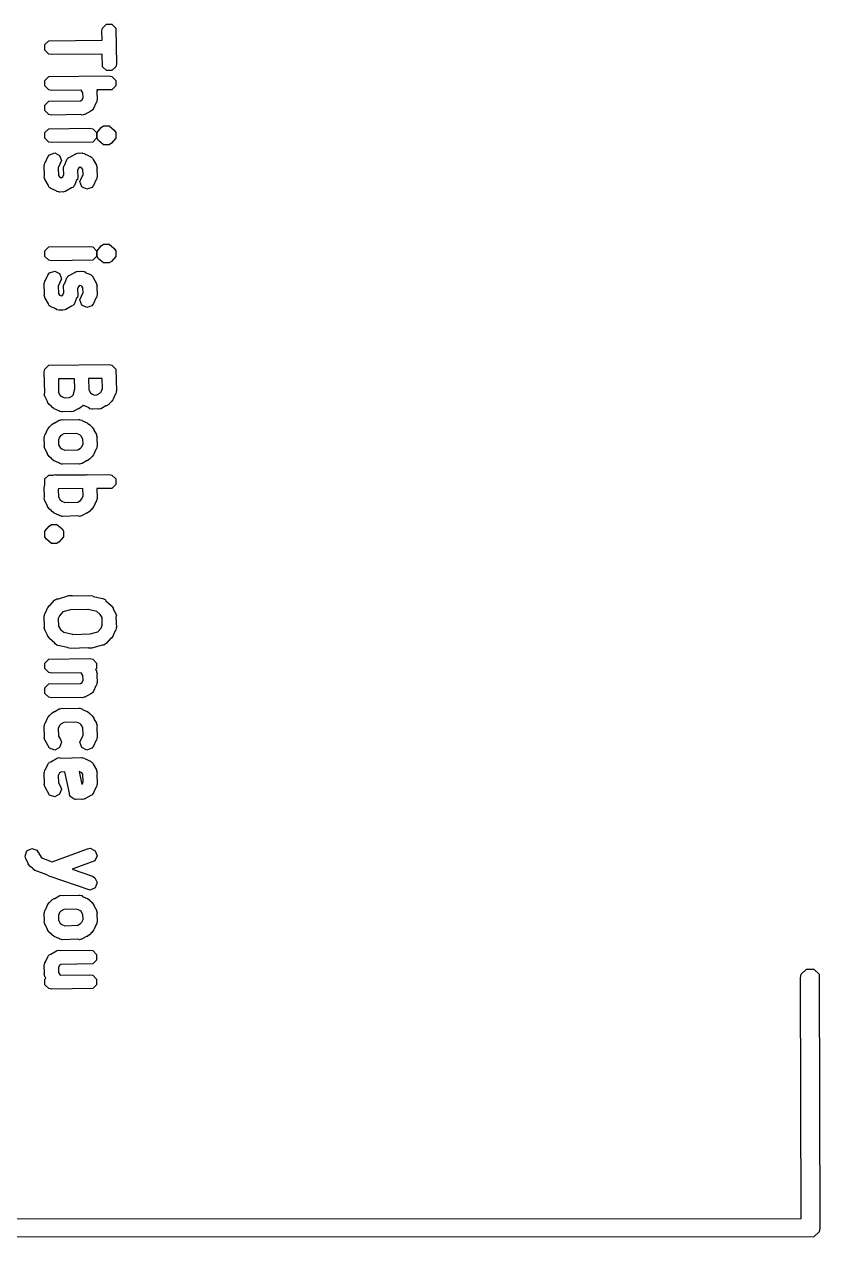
# Model space of a CAD drawing. Extents: x 161.8 to 217, y -91.7 to -65.8.
# Drawn here: x 193.91 to 198.05, y -85.75 to -79.44 of the extents above; entities that cross this region are included whole.
import ezdxf

# ---------------------------------------------------------------- set-up
doc = ezdxf.new("R2010")
doc.units = 0
doc.layers.add('BLACK', color=7, linetype='CONTINUOUS')

msp = doc.modelspace()

# ---------------------------------------------------------------- linework, layer by layer
at = {"layer": 'BLACK', "linetype": 'CONTINUOUS'}
for p, q in [((194.318029, -79.477913), (194.320884, -79.463562)), ((194.320884, -79.463562), (194.341178, -79.443268)), ((194.341178, -79.443268), (194.36988, -79.443268)), ((194.36988, -79.443268), (194.390174, -79.463562)), ((194.390174, -79.463562), (194.393029, -79.649342)), ((194.041178, -79.528982), (194.318775, -79.52646)), ((194.318775, -79.52646), (194.318029, -79.477913)), ((194.020884, -79.549276), (194.041178, -79.528982)), ((194.020884, -79.577978), (194.020884, -79.549276)), ((194.041178, -79.598272), (194.020884, -79.577978)), ((194.055529, -79.601127), (194.041178, -79.598272)), ((194.319885, -79.598726), (194.055529, -79.601127)), ((194.320884, -79.663693), (194.319885, -79.598726)), ((194.393029, -79.649342), (194.390174, -79.663693)), ((194.020884, -79.73499), (194.041178, -79.714696)), ((194.041178, -79.714696), (194.355529, -79.711841)), ((194.341178, -79.683987), (194.320884, -79.663693)), ((194.36988, -79.683987), (194.341178, -79.683987)), ((194.355529, -79.711841), (194.36988, -79.714696)), ((194.390174, -79.663693), (194.36988, -79.683987)), ((194.36988, -79.714696), (194.390174, -79.73499)), ((194.020884, -79.763692), (194.020884, -79.73499)), ((194.041178, -79.783986), (194.020884, -79.763692)), ((194.390174, -79.763692), (194.36988, -79.783986)), ((194.390174, -79.73499), (194.390174, -79.763692)), ((194.055529, -79.786841), (194.041178, -79.783986)), ((194.041178, -79.843268), (194.206475, -79.840516)), ((194.210619, -79.785432), (194.055529, -79.786841)), ((194.206475, -79.840516), (194.214516, -79.835855)), ((194.218357, -79.798783), (194.210619, -79.785432)), ((194.214516, -79.835855), (194.219609, -79.823877)), ((194.219609, -79.823877), (194.218357, -79.798783)), ((194.292118, -79.83963), (194.290174, -79.849406)), ((194.292935, -79.78954), (194.291041, -79.795221)), ((194.291041, -79.795221), (194.293029, -79.835055)), ((194.36988, -79.783986), (194.291608, -79.784696)), ((194.291608, -79.784696), (194.292935, -79.78954)), ((194.292934, -79.837713), (194.292118, -79.83963)), ((194.293029, -79.835055), (194.292662, -79.836898)), ((194.292662, -79.836898), (194.292934, -79.837713)), ((194.020884, -79.863562), (194.041178, -79.843268)), ((194.020884, -79.892264), (194.020884, -79.863562)), ((194.041178, -79.912558), (194.020884, -79.892264)), ((194.25939, -79.894097), (194.229443, -79.911454)), ((194.265812, -79.891957), (194.25939, -79.894097)), ((194.268042, -79.889082), (194.265812, -79.891957)), ((194.269573, -79.888196), (194.268042, -79.889082)), ((194.270206, -79.886295), (194.269573, -79.888196)), ((194.274784, -79.880398), (194.270206, -79.886295)), ((194.286325, -79.853254), (194.274784, -79.880398)), ((194.290174, -79.849406), (194.286325, -79.853254)), ((194.055529, -79.915413), (194.041178, -79.912558)), ((194.207999, -79.912874), (194.055529, -79.915413)), ((194.21533, -79.915318), (194.207999, -79.912874)), ((194.225306, -79.912586), (194.21533, -79.915318)), ((194.227023, -79.912558), (194.225306, -79.912586)), ((194.22763, -79.91195), (194.227023, -79.912558)), ((194.229443, -79.911454), (194.22763, -79.91195)), ((194.020884, -80.006419), (194.041178, -79.986125)), ((194.020884, -80.035121), (194.020884, -80.006419)), ((194.041178, -79.986125), (194.255529, -79.98327)), ((194.255529, -79.98327), (194.26988, -79.986125)), ((194.26988, -79.986125), (194.290174, -80.006419)), ((194.290174, -80.006419), (194.290174, -80.035121)), ((194.292312, -80.006419), (194.292317, -80.006413)), ((194.292312, -80.035121), (194.292312, -80.006419)), ((194.292317, -80.006413), (194.314726, -79.979968)), ((194.314726, -79.979968), (194.326893, -79.971839)), ((194.326893, -79.971839), (194.355593, -79.971839)), ((194.355593, -79.971839), (194.382045, -79.994253)), ((194.382045, -79.994253), (194.390171, -80.006416)), ((194.390171, -80.006416), (194.390174, -80.006419)), ((194.390174, -80.006419), (194.390174, -80.035121)), ((194.041178, -80.055415), (194.020884, -80.035121)), ((194.055529, -80.05827), (194.041178, -80.055415)), ((194.26988, -80.055415), (194.055529, -80.05827)), ((194.290174, -80.035121), (194.26988, -80.055415)), ((194.292314, -80.035123), (194.292312, -80.035121)), ((194.30044, -80.047287), (194.292314, -80.035123)), ((194.326893, -80.069701), (194.30044, -80.047287)), ((194.355593, -80.069701), (194.326893, -80.069701)), ((194.36776, -80.061573), (194.355593, -80.069701)), ((194.390168, -80.035126), (194.36776, -80.061573)), ((194.390174, -80.035121), (194.390168, -80.035126)), ((194.024732, -80.159713), (194.036274, -80.132571)), ((194.036274, -80.132571), (194.045245, -80.121012)), ((194.045245, -80.121012), (194.072473, -80.111936)), ((194.072473, -80.111936), (194.098144, -80.124772)), ((194.10722, -80.151999), (194.091215, -80.189638)), ((194.098144, -80.124772), (194.10722, -80.151999)), ((194.124732, -80.173999), (194.136274, -80.146857)), ((194.136274, -80.146857), (194.140851, -80.140959)), ((194.140851, -80.140959), (194.141485, -80.139058)), ((194.141485, -80.139058), (194.143015, -80.138171)), ((194.143015, -80.138171), (194.145245, -80.135298)), ((194.145245, -80.135298), (194.151665, -80.133157)), ((194.151665, -80.133157), (194.181615, -80.1158)), ((194.181615, -80.1158), (194.183427, -80.115303)), ((194.183427, -80.115303), (194.184035, -80.114696)), ((194.184035, -80.114696), (194.186568, -80.114443)), ((194.186568, -80.114443), (194.195728, -80.111935)), ((194.195728, -80.111935), (194.199411, -80.113162)), ((194.199411, -80.113162), (194.212672, -80.111841)), ((194.212672, -80.111841), (194.214514, -80.112207)), ((194.214514, -80.112207), (194.21533, -80.111936)), ((194.21533, -80.111936), (194.217247, -80.112751)), ((194.217247, -80.112751), (194.227023, -80.114696)), ((194.227023, -80.114696), (194.230871, -80.118544)), ((194.230871, -80.118544), (194.258014, -80.130086)), ((194.258014, -80.130086), (194.263911, -80.134663)), ((194.263911, -80.134663), (194.265812, -80.135297)), ((194.265812, -80.135297), (194.266698, -80.136827)), ((194.266698, -80.136827), (194.269573, -80.139058)), ((194.269573, -80.139058), (194.271713, -80.14548)), ((194.271713, -80.14548), (194.28907, -80.175428)), ((194.018029, -80.177913), (194.018395, -80.17607)), ((194.020171, -80.23157), (194.018029, -80.177913)), ((194.018124, -80.175255), (194.018939, -80.173337)), ((194.018395, -80.17607), (194.018124, -80.175255)), ((194.018939, -80.173337), (194.020884, -80.163562)), ((194.020884, -80.163562), (194.024732, -80.159713)), ((194.091215, -80.189638), (194.09277, -80.228592)), ((194.118029, -80.192199), (194.118395, -80.190356)), ((194.119609, -80.223877), (194.118029, -80.192199)), ((194.118124, -80.189541), (194.118939, -80.187623)), ((194.118395, -80.190356), (194.118124, -80.189541)), ((194.118939, -80.187623), (194.120884, -80.177848)), ((194.120884, -80.177848), (194.124732, -80.173999)), ((194.196541, -80.191397), (194.191448, -80.203377)), ((194.191448, -80.203377), (194.193029, -80.235056)), ((194.204745, -80.186643), (194.196541, -80.191397)), ((194.213471, -80.190353), (194.204745, -80.186643)), ((194.218357, -80.198784), (194.213471, -80.190353)), ((194.219609, -80.223877), (194.218357, -80.198784)), ((194.28907, -80.175428), (194.289566, -80.17724)), ((194.289566, -80.17724), (194.290174, -80.177848)), ((194.290174, -80.177848), (194.290272, -80.179819)), ((194.290272, -80.179819), (194.292934, -80.189541)), ((194.292934, -80.189541), (194.29104, -80.195219)), ((194.29104, -80.195219), (194.293029, -80.235056)), ((194.018124, -80.237714), (194.020171, -80.23157)), ((194.020808, -80.247519), (194.018124, -80.237714)), ((194.020884, -80.249407), (194.020808, -80.247519)), ((194.021491, -80.250014), (194.020884, -80.249407)), ((194.021988, -80.251827), (194.021491, -80.250014)), ((194.039344, -80.281774), (194.021988, -80.251827)), ((194.041485, -80.288196), (194.039344, -80.281774)), ((194.09277, -80.228592), (194.097586, -80.2369)), ((194.097586, -80.2369), (194.106311, -80.24061)), ((194.106311, -80.24061), (194.114516, -80.235855)), ((194.114516, -80.235855), (194.119609, -80.223877)), ((194.174784, -80.280398), (194.170206, -80.286295)), ((194.186326, -80.253254), (194.174784, -80.280398)), ((194.190174, -80.249407), (194.186326, -80.253254)), ((194.192117, -80.239635), (194.190174, -80.249407)), ((194.192935, -80.237714), (194.192117, -80.239635)), ((194.193029, -80.235056), (194.192662, -80.236897)), ((194.192662, -80.236897), (194.192935, -80.237714)), ((194.203838, -80.260969), (194.219609, -80.223877)), ((194.212913, -80.288196), (194.203838, -80.260969)), ((194.274784, -80.280398), (194.265812, -80.291957)), ((194.286326, -80.253254), (194.274784, -80.280398)), ((194.290174, -80.249407), (194.286326, -80.253254)), ((194.292117, -80.239635), (194.290174, -80.249407)), ((194.292935, -80.237714), (194.292117, -80.239635)), ((194.293029, -80.235056), (194.292662, -80.236897)), ((194.292662, -80.236897), (194.292935, -80.237714)), ((194.044359, -80.290426), (194.041485, -80.288196)), ((194.045246, -80.291957), (194.044359, -80.290426)), ((194.047146, -80.29259), (194.045246, -80.291957)), ((194.053044, -80.297168), (194.047146, -80.29259)), ((194.080187, -80.30871), (194.053044, -80.297168)), ((194.084035, -80.312558), (194.080187, -80.30871)), ((194.093806, -80.314501), (194.084035, -80.312558)), ((194.095728, -80.315319), (194.093806, -80.314501)), ((194.096544, -80.315046), (194.095728, -80.315319)), ((194.098386, -80.315413), (194.096544, -80.315046)), ((194.111648, -80.31409), (194.098386, -80.315413)), ((194.11533, -80.315318), (194.111648, -80.31409)), ((194.124487, -80.31281), (194.11533, -80.315318)), ((194.127023, -80.312558), (194.124487, -80.31281)), ((194.12763, -80.31195), (194.127023, -80.312558)), ((194.129443, -80.311454), (194.12763, -80.31195)), ((194.15939, -80.294097), (194.129443, -80.311454)), ((194.165812, -80.291957), (194.15939, -80.294097)), ((194.168042, -80.289082), (194.165812, -80.291957)), ((194.169573, -80.288196), (194.168042, -80.289082)), ((194.170206, -80.286295), (194.169573, -80.288196)), ((194.238585, -80.301032), (194.212913, -80.288196)), ((194.265812, -80.291957), (194.238585, -80.301032)), ((194.041178, -80.60041), (194.255529, -80.597555)), ((194.255529, -80.597555), (194.26988, -80.60041)), ((194.292317, -80.620698), (194.314726, -80.594253)), ((194.314726, -80.594253), (194.326893, -80.586124)), ((194.326893, -80.586124), (194.355593, -80.586124)), ((194.355593, -80.586124), (194.382045, -80.608538)), ((194.020884, -80.620704), (194.041178, -80.60041)), ((194.020884, -80.649406), (194.020884, -80.620704)), ((194.041178, -80.6697), (194.020884, -80.649406)), ((194.26988, -80.60041), (194.290174, -80.620704)), ((194.290174, -80.649406), (194.26988, -80.6697)), ((194.290174, -80.620704), (194.290174, -80.649406)), ((194.292312, -80.620704), (194.292317, -80.620698)), ((194.292312, -80.649406), (194.292312, -80.620704)), ((194.292313, -80.649407), (194.292312, -80.649406)), ((194.30044, -80.661572), (194.292313, -80.649407)), ((194.326893, -80.683986), (194.30044, -80.661572)), ((194.390168, -80.649411), (194.36776, -80.675858)), ((194.382045, -80.608538), (194.390171, -80.620701)), ((194.390174, -80.649406), (194.390168, -80.649411)), ((194.390171, -80.620701), (194.390174, -80.620704)), ((194.390174, -80.620704), (194.390174, -80.649406)), ((194.055529, -80.672555), (194.041178, -80.6697)), ((194.26988, -80.6697), (194.055529, -80.672555)), ((194.199411, -80.727447), (194.212672, -80.726126)), ((194.212672, -80.726126), (194.214514, -80.726492)), ((194.355593, -80.683986), (194.326893, -80.683986)), ((194.36776, -80.675858), (194.355593, -80.683986)), ((194.018124, -80.78954), (194.018939, -80.787622)), ((194.018939, -80.787622), (194.020884, -80.777847)), ((194.020884, -80.777847), (194.024732, -80.773998)), ((194.024732, -80.773998), (194.036274, -80.746856)), ((194.036274, -80.746856), (194.045245, -80.735297)), ((194.045245, -80.735297), (194.072473, -80.726221)), ((194.072473, -80.726221), (194.098144, -80.739057)), ((194.10722, -80.766284), (194.091215, -80.803923)), ((194.098144, -80.739057), (194.10722, -80.766284)), ((194.120884, -80.792133), (194.124732, -80.788284)), ((194.124732, -80.788284), (194.136274, -80.761142)), ((194.136274, -80.761142), (194.140851, -80.755244)), ((194.140851, -80.755244), (194.141485, -80.753343)), ((194.141485, -80.753343), (194.143015, -80.752456)), ((194.143015, -80.752456), (194.145245, -80.749583)), ((194.145245, -80.749583), (194.151665, -80.747442)), ((194.151665, -80.747442), (194.181615, -80.730085)), ((194.181615, -80.730085), (194.183427, -80.729588)), ((194.183427, -80.729588), (194.184035, -80.728981)), ((194.184035, -80.728981), (194.186568, -80.728728)), ((194.186568, -80.728728), (194.195728, -80.72622)), ((194.195728, -80.72622), (194.199411, -80.727447)), ((194.214514, -80.726492), (194.21533, -80.726221)), ((194.21533, -80.726221), (194.217247, -80.727036)), ((194.217247, -80.727036), (194.227023, -80.728981)), ((194.227023, -80.728981), (194.230871, -80.732829)), ((194.230871, -80.732829), (194.258014, -80.744371)), ((194.258014, -80.744371), (194.263911, -80.748948)), ((194.263911, -80.748948), (194.265812, -80.749582)), ((194.265812, -80.749582), (194.266698, -80.751112)), ((194.266698, -80.751112), (194.269573, -80.753343)), ((194.269573, -80.753343), (194.271713, -80.759765)), ((194.271713, -80.759765), (194.28907, -80.789713)), ((194.018029, -80.792198), (194.018395, -80.790355)), ((194.020171, -80.845855), (194.018029, -80.792198)), ((194.018395, -80.790355), (194.018124, -80.78954)), ((194.018124, -80.851999), (194.020171, -80.845855)), ((194.020808, -80.861804), (194.018124, -80.851999)), ((194.091215, -80.803923), (194.09277, -80.842877)), ((194.09277, -80.842877), (194.097586, -80.851185)), ((194.097586, -80.851185), (194.106311, -80.854895)), ((194.106311, -80.854895), (194.114516, -80.85014)), ((194.114516, -80.85014), (194.119609, -80.838162)), ((194.118029, -80.806484), (194.118395, -80.804641)), ((194.119609, -80.838162), (194.118029, -80.806484)), ((194.118124, -80.803826), (194.118939, -80.801908)), ((194.118395, -80.804641), (194.118124, -80.803826)), ((194.118939, -80.801908), (194.120884, -80.792133)), ((194.196541, -80.805682), (194.191448, -80.817662)), ((194.191448, -80.817662), (194.193029, -80.849341)), ((194.192935, -80.851999), (194.192117, -80.85392)), ((194.193029, -80.849341), (194.192662, -80.851182)), ((194.192662, -80.851182), (194.192935, -80.851999)), ((194.204745, -80.800928), (194.196541, -80.805682)), ((194.203838, -80.875254), (194.219609, -80.838162)), ((194.213471, -80.804638), (194.204745, -80.800928)), ((194.218357, -80.813069), (194.213471, -80.804638)), ((194.219609, -80.838162), (194.218357, -80.813069)), ((194.28907, -80.789713), (194.289566, -80.791525)), ((194.289566, -80.791525), (194.290174, -80.792133)), ((194.290174, -80.792133), (194.290272, -80.794104)), ((194.290272, -80.794104), (194.292934, -80.803826)), ((194.292934, -80.803826), (194.29104, -80.809504)), ((194.29104, -80.809504), (194.293029, -80.849341)), ((194.292935, -80.851999), (194.292117, -80.85392)), ((194.293029, -80.849341), (194.292662, -80.851182)), ((194.292662, -80.851182), (194.292935, -80.851999)), ((194.020884, -80.863692), (194.020808, -80.861804)), ((194.021491, -80.864299), (194.020884, -80.863692)), ((194.021988, -80.866112), (194.021491, -80.864299)), ((194.039344, -80.896059), (194.021988, -80.866112)), ((194.041485, -80.902481), (194.039344, -80.896059)), ((194.044359, -80.904711), (194.041485, -80.902481)), ((194.045246, -80.906242), (194.044359, -80.904711)), ((194.047146, -80.906875), (194.045246, -80.906242)), ((194.053044, -80.911453), (194.047146, -80.906875)), ((194.080187, -80.922995), (194.053044, -80.911453)), ((194.15939, -80.908382), (194.129443, -80.925739)), ((194.165812, -80.906242), (194.15939, -80.908382)), ((194.168042, -80.903367), (194.165812, -80.906242)), ((194.169573, -80.902481), (194.168042, -80.903367)), ((194.170206, -80.90058), (194.169573, -80.902481)), ((194.174784, -80.894683), (194.170206, -80.90058)), ((194.186326, -80.867539), (194.174784, -80.894683)), ((194.190174, -80.863692), (194.186326, -80.867539)), ((194.192117, -80.85392), (194.190174, -80.863692)), ((194.212913, -80.902481), (194.203838, -80.875254)), ((194.238585, -80.915317), (194.212913, -80.902481)), ((194.265812, -80.906242), (194.238585, -80.915317)), ((194.274784, -80.894683), (194.265812, -80.906242)), ((194.286326, -80.867539), (194.274784, -80.894683)), ((194.290174, -80.863692), (194.286326, -80.867539)), ((194.292117, -80.85392), (194.290174, -80.863692)), ((194.084035, -80.926843), (194.080187, -80.922995)), ((194.093806, -80.928786), (194.084035, -80.926843)), ((194.095728, -80.929604), (194.093806, -80.928786)), ((194.096544, -80.929331), (194.095728, -80.929604)), ((194.098386, -80.929698), (194.096544, -80.929331)), ((194.111648, -80.928375), (194.098386, -80.929698)), ((194.11533, -80.929603), (194.111648, -80.928375)), ((194.124487, -80.927095), (194.11533, -80.929603)), ((194.127023, -80.926843), (194.124487, -80.927095)), ((194.12763, -80.926235), (194.127023, -80.926843)), ((194.129443, -80.925739), (194.12763, -80.926235)), ((194.020884, -81.234989), (194.041178, -81.214695)), ((194.041178, -81.214695), (194.355529, -81.21184)), ((194.355529, -81.21184), (194.36988, -81.214695)), ((194.36988, -81.214695), (194.390174, -81.234989)), ((194.018029, -81.24934), (194.020884, -81.234989)), ((194.020468, -81.35925), (194.018029, -81.24934)), ((194.17608, -81.285745), (194.091317, -81.286514)), ((194.091317, -81.286514), (194.09289, -81.357367)), ((194.177361, -81.337017), (194.17608, -81.285745)), ((194.318905, -81.284447), (194.248567, -81.285086)), ((194.248567, -81.285086), (194.250015, -81.343052)), ((194.320211, -81.336748), (194.318905, -81.284447)), ((194.390174, -81.234989), (194.393029, -81.34934)), ((194.16784, -81.370435), (194.177096, -81.337482)), ((194.177096, -81.337482), (194.177361, -81.337017)), ((194.250015, -81.343052), (194.258659, -81.35797)), ((194.307018, -81.360491), (194.313234, -81.353156)), ((194.313234, -81.353156), (194.320211, -81.336748)), ((194.392118, -81.353915), (194.390174, -81.363691)), ((194.392934, -81.351998), (194.392118, -81.353915)), ((194.393029, -81.34934), (194.392662, -81.351183)), ((194.392662, -81.351183), (194.392934, -81.351998)), ((194.018124, -81.366284), (194.020468, -81.35925)), ((194.020845, -81.376222), (194.018124, -81.366284)), ((194.020884, -81.377977), (194.020845, -81.376222)), ((194.021491, -81.378584), (194.020884, -81.377977)), ((194.021988, -81.380397), (194.021491, -81.378584)), ((194.035169, -81.40314), (194.021988, -81.380397)), ((194.035169, -81.406546), (194.035169, -81.40314)), ((194.043298, -81.418713), (194.035169, -81.406546)), ((194.04506, -81.420206), (194.043298, -81.418713)), ((194.09289, -81.357367), (194.10152, -81.372258)), ((194.10152, -81.372258), (194.108855, -81.378474)), ((194.108855, -81.378474), (194.123849, -81.384849)), ((194.123849, -81.384849), (194.148943, -81.383597)), ((194.148943, -81.383597), (194.16416, -81.374778)), ((194.16416, -81.374778), (194.16784, -81.370435)), ((194.258659, -81.35797), (194.265998, -81.364188)), ((194.265998, -81.364188), (194.28013, -81.370197)), ((194.28013, -81.370197), (194.291587, -81.369435)), ((194.291587, -81.369435), (194.307018, -81.360491)), ((194.353473, -81.418714), (194.341306, -81.426843)), ((194.354966, -81.416951), (194.353473, -81.418714)), ((194.355287, -81.416766), (194.354966, -81.416951)), ((194.355392, -81.416448), (194.355287, -81.416766)), ((194.363345, -81.407064), (194.355392, -81.416448)), ((194.365812, -81.406242), (194.363345, -81.407064)), ((194.374784, -81.394683), (194.365812, -81.406242)), ((194.375737, -81.39244), (194.374784, -81.394683)), ((194.375888, -81.392263), (194.375737, -81.39244)), ((194.386325, -81.367539), (194.375888, -81.392086)), ((194.375888, -81.392086), (194.375888, -81.392263)), ((194.390174, -81.363691), (194.386325, -81.367539)), ((194.045246, -81.420527), (194.04506, -81.420206)), ((194.045563, -81.420632), (194.045246, -81.420527)), ((194.054947, -81.428585), (194.045563, -81.420632)), ((194.05577, -81.431052), (194.054947, -81.428585)), ((194.067329, -81.440024), (194.05577, -81.431052)), ((194.069571, -81.440977), (194.067329, -81.440024)), ((194.069749, -81.441128), (194.069571, -81.440977)), ((194.069925, -81.441128), (194.069749, -81.441128)), ((194.094472, -81.451565), (194.069925, -81.441128)), ((194.098321, -81.455414), (194.094472, -81.451565)), ((194.108096, -81.457358), (194.098321, -81.455414)), ((194.110014, -81.458174), (194.108096, -81.457358)), ((194.110828, -81.457902), (194.110014, -81.458174)), ((194.112672, -81.458269), (194.110828, -81.457902)), ((194.152507, -81.45628), (194.112672, -81.458269)), ((194.158187, -81.458174), (194.152507, -81.45628)), ((194.167908, -81.455512), (194.158187, -81.458174)), ((194.16988, -81.455414), (194.167908, -81.455512)), ((194.170487, -81.454806), (194.16988, -81.455414)), ((194.1723, -81.45431), (194.170487, -81.454806)), ((194.195045, -81.441128), (194.1723, -81.45431)), ((194.19845, -81.441128), (194.195045, -81.441128)), ((194.210617, -81.433), (194.19845, -81.441128)), ((194.21211, -81.431236), (194.210617, -81.433)), ((194.21243, -81.431052), (194.21211, -81.431236)), ((194.212535, -81.430735), (194.21243, -81.431052)), ((194.219825, -81.422131), (194.212535, -81.430735)), ((194.224472, -81.425738), (194.219825, -81.422131)), ((194.226715, -81.426692), (194.224472, -81.425738)), ((194.226894, -81.426843), (194.226715, -81.426692)), ((194.22707, -81.426842), (194.226894, -81.426843)), ((194.251615, -81.437279), (194.22707, -81.426842)), ((194.255464, -81.441128), (194.251615, -81.437279)), ((194.265239, -81.443072), (194.255464, -81.441128)), ((194.267157, -81.443888), (194.265239, -81.443072)), ((194.267971, -81.443616), (194.267157, -81.443888)), ((194.269815, -81.443983), (194.267971, -81.443616)), ((194.296086, -81.442235), (194.269815, -81.443983)), ((194.301044, -81.443888), (194.296086, -81.442235)), ((194.310607, -81.441269), (194.301044, -81.443888)), ((194.312737, -81.441128), (194.310607, -81.441269)), ((194.313344, -81.44052), (194.312737, -81.441128)), ((194.315157, -81.440024), (194.313344, -81.44052)), ((194.3379, -81.426842), (194.315157, -81.440024)), ((194.341306, -81.426843), (194.3379, -81.426842)), ((194.036274, -81.546855), (194.045246, -81.535296)), ((194.045246, -81.535296), (194.047711, -81.534474)), ((194.047711, -81.534474), (194.055664, -81.525088)), ((194.055664, -81.525088), (194.05577, -81.524771)), ((194.05577, -81.524771), (194.05609, -81.524585)), ((194.05609, -81.524585), (194.057583, -81.522824)), ((194.057583, -81.522824), (194.069749, -81.514695)), ((194.069749, -81.514695), (194.073156, -81.514694)), ((194.073156, -81.514694), (194.095901, -81.501513)), ((194.095901, -81.501513), (194.097713, -81.501016)), ((194.097713, -81.501016), (194.098321, -81.500409)), ((194.098321, -81.500409), (194.10012, -81.500357)), ((194.10012, -81.500357), (194.110014, -81.497649)), ((194.110014, -81.497649), (194.116718, -81.499884)), ((194.116718, -81.499884), (194.198386, -81.497554)), ((194.198386, -81.497554), (194.200228, -81.49792)), ((194.200228, -81.49792), (194.201044, -81.497649)), ((194.201044, -81.497649), (194.202961, -81.498464)), ((194.202961, -81.498464), (194.212737, -81.500409)), ((194.212737, -81.500409), (194.216585, -81.504257)), ((194.216585, -81.504257), (194.241132, -81.514695)), ((194.241132, -81.514695), (194.241307, -81.514695)), ((194.241307, -81.514695), (194.241483, -81.514844)), ((194.241483, -81.514844), (194.243728, -81.515799)), ((194.243728, -81.515799), (194.255287, -81.524771)), ((194.255287, -81.524771), (194.256109, -81.527237)), ((194.256109, -81.527237), (194.265494, -81.53519)), ((194.265494, -81.53519), (194.265812, -81.535296)), ((194.265812, -81.535296), (194.265997, -81.535616)), ((194.265997, -81.535616), (194.267759, -81.537109)), ((194.267759, -81.537109), (194.275888, -81.549276)), ((194.018029, -81.592197), (194.018395, -81.590354)), ((194.020017, -81.632032), (194.018029, -81.592197)), ((194.018124, -81.589539), (194.018939, -81.587621)), ((194.018395, -81.590354), (194.018124, -81.589539)), ((194.018939, -81.587621), (194.020884, -81.577846)), ((194.020884, -81.577846), (194.024732, -81.573997)), ((194.024732, -81.573997), (194.035169, -81.549453)), ((194.035169, -81.549277), (194.035319, -81.549099)), ((194.035169, -81.549453), (194.035169, -81.549277)), ((194.035319, -81.549099), (194.036274, -81.546855)), ((194.097824, -81.58838), (194.091448, -81.603375)), ((194.091448, -81.603375), (194.0927, -81.628469)), ((194.10404, -81.581043), (194.097824, -81.58838)), ((194.119001, -81.572373), (194.10404, -81.581043)), ((194.186004, -81.570461), (194.119001, -81.572373)), ((194.2022, -81.577348), (194.186004, -81.570461)), ((194.209539, -81.583566), (194.2022, -81.577348)), ((194.218357, -81.598782), (194.209539, -81.583566)), ((194.219609, -81.623876), (194.218357, -81.598782)), ((194.275888, -81.549276), (194.275888, -81.552681)), ((194.275888, -81.552681), (194.28907, -81.575426)), ((194.28907, -81.575426), (194.289566, -81.577238)), ((194.289566, -81.577238), (194.290174, -81.577846)), ((194.290174, -81.577846), (194.290272, -81.579816)), ((194.290272, -81.579816), (194.292935, -81.589539)), ((194.292935, -81.589539), (194.291041, -81.59522)), ((194.291041, -81.59522), (194.293029, -81.635054)), ((194.018124, -81.637712), (194.020017, -81.632032)), ((194.020785, -81.647433), (194.018124, -81.637712)), ((194.020884, -81.649405), (194.020785, -81.647433)), ((194.021491, -81.650012), (194.020884, -81.649405)), ((194.021988, -81.651825), (194.021491, -81.650012)), ((194.035169, -81.674569), (194.021988, -81.651825)), ((194.0927, -81.628469), (194.10152, -81.643687)), ((194.10152, -81.643687), (194.108854, -81.649902)), ((194.108854, -81.649902), (194.125051, -81.656789)), ((194.125051, -81.656789), (194.192057, -81.654877)), ((194.192057, -81.654877), (194.207016, -81.646208)), ((194.207016, -81.646208), (194.213234, -81.63887)), ((194.213234, -81.63887), (194.219609, -81.623876)), ((194.286325, -81.653253), (194.275888, -81.6778)), ((194.290174, -81.649405), (194.286325, -81.653253)), ((194.292118, -81.639629), (194.290174, -81.649405)), ((194.292934, -81.637712), (194.292118, -81.639629)), ((194.293029, -81.635054), (194.292662, -81.636897)), ((194.292662, -81.636897), (194.292934, -81.637712)), ((194.035169, -81.677975), (194.035169, -81.674569)), ((194.043298, -81.690142), (194.035169, -81.677975)), ((194.045059, -81.691634), (194.043298, -81.690142)), ((194.045245, -81.691955), (194.045059, -81.691634)), ((194.045562, -81.69206), (194.045245, -81.691955)), ((194.054948, -81.700014), (194.045562, -81.69206)), ((194.055771, -81.702482), (194.054948, -81.700014)), ((194.06733, -81.711453), (194.055771, -81.702482)), ((194.06957, -81.712405), (194.06733, -81.711453)), ((194.069749, -81.712557), (194.06957, -81.712405)), ((194.069926, -81.712557), (194.069749, -81.712557)), ((194.094472, -81.722993), (194.069926, -81.712557)), ((194.098321, -81.726842), (194.094472, -81.722993)), ((194.108098, -81.728787), (194.098321, -81.726842)), ((194.110015, -81.729602), (194.108098, -81.728787)), ((194.110829, -81.72933), (194.110015, -81.729602)), ((194.112672, -81.729697), (194.110829, -81.72933)), ((194.194338, -81.727366), (194.112672, -81.729697)), ((194.201043, -81.729602), (194.194338, -81.727366)), ((194.210936, -81.726893), (194.201043, -81.729602)), ((194.212737, -81.726842), (194.210936, -81.726893)), ((194.213345, -81.726233), (194.212737, -81.726842)), ((194.215156, -81.725738), (194.213345, -81.726233)), ((194.237901, -81.712557), (194.215156, -81.725738)), ((194.241307, -81.712557), (194.237901, -81.712557)), ((194.253474, -81.704429), (194.241307, -81.712557)), ((194.254967, -81.702666), (194.253474, -81.704429)), ((194.255286, -81.702482), (194.254967, -81.702666)), ((194.255391, -81.702166), (194.255286, -81.702482)), ((194.263346, -81.692777), (194.255391, -81.702166)), ((194.265812, -81.691956), (194.263346, -81.692777)), ((194.274784, -81.680397), (194.265812, -81.691956)), ((194.275738, -81.678152), (194.274784, -81.680397)), ((194.275888, -81.677976), (194.275738, -81.678152)), ((194.275888, -81.6778), (194.275888, -81.677976)), ((194.020884, -81.806418), (194.041178, -81.786124)), ((194.041178, -81.786124), (194.064837, -81.785909)), ((194.064837, -81.785909), (194.072473, -81.783364)), ((194.072473, -81.783364), (194.077336, -81.785795)), ((194.077336, -81.785795), (194.236614, -81.784349)), ((194.236614, -81.784349), (194.238585, -81.783364)), ((194.238585, -81.783364), (194.241409, -81.784305)), ((194.241409, -81.784305), (194.355529, -81.783269)), ((194.355529, -81.783269), (194.36988, -81.786124)), ((194.36988, -81.786124), (194.390174, -81.806418)), ((194.018029, -81.849341), (194.018395, -81.847498)), ((194.020171, -81.902997), (194.018029, -81.849341)), ((194.018124, -81.846683), (194.018939, -81.844765)), ((194.018395, -81.847498), (194.018124, -81.846683)), ((194.018939, -81.844765), (194.020884, -81.83499)), ((194.020884, -81.83499), (194.020884, -81.806418)), ((194.092547, -81.857932), (194.091215, -81.861066)), ((194.091215, -81.861066), (194.09277, -81.900019)), ((194.218326, -81.85679), (194.092547, -81.857932)), ((194.219842, -81.894758), (194.218326, -81.85679)), ((194.36988, -81.855414), (194.291018, -81.85613)), ((194.291018, -81.85613), (194.293029, -81.906483)), ((194.390174, -81.83512), (194.36988, -81.855414)), ((194.390174, -81.806418), (194.390174, -81.83512)), ((194.018124, -81.909141), (194.020171, -81.902997)), ((194.020808, -81.918946), (194.018124, -81.909141)), ((194.020884, -81.920834), (194.020808, -81.918946)), ((194.021491, -81.921441), (194.020884, -81.920834)), ((194.021988, -81.923254), (194.021491, -81.921441)), ((194.035169, -81.945998), (194.021988, -81.923254)), ((194.09277, -81.900019), (194.10152, -81.915116)), ((194.10152, -81.915116), (194.108854, -81.921331)), ((194.108854, -81.921331), (194.125051, -81.928218)), ((194.192057, -81.926306), (194.207016, -81.917637)), ((194.207016, -81.917637), (194.213234, -81.910299)), ((194.213234, -81.910299), (194.219842, -81.894758)), ((194.290174, -81.920834), (194.286325, -81.924682)), ((194.292118, -81.911058), (194.290174, -81.920834)), ((194.292934, -81.909141), (194.292118, -81.911058)), ((194.293029, -81.906483), (194.292662, -81.908326)), ((194.292662, -81.908326), (194.292934, -81.909141)), ((194.035169, -81.949404), (194.035169, -81.945998)), ((194.043298, -81.961571), (194.035169, -81.949404)), ((194.045059, -81.963063), (194.043298, -81.961571)), ((194.045245, -81.963384), (194.045059, -81.963063)), ((194.045562, -81.963489), (194.045245, -81.963384)), ((194.054948, -81.971443), (194.045562, -81.963489)), ((194.055771, -81.973911), (194.054948, -81.971443)), ((194.06733, -81.982882), (194.055771, -81.973911)), ((194.06957, -81.983834), (194.06733, -81.982882)), ((194.069749, -81.983986), (194.06957, -81.983834)), ((194.069926, -81.983986), (194.069749, -81.983986)), ((194.094472, -81.994422), (194.069926, -81.983986)), ((194.125051, -81.928218), (194.192057, -81.926306)), ((194.237901, -81.983986), (194.215156, -81.997167)), ((194.241307, -81.983986), (194.237901, -81.983986)), ((194.253474, -81.975858), (194.241307, -81.983986)), ((194.254967, -81.974095), (194.253474, -81.975858)), ((194.255286, -81.973911), (194.254967, -81.974095)), ((194.255391, -81.973595), (194.255286, -81.973911)), ((194.263346, -81.964206), (194.255391, -81.973595)), ((194.265812, -81.963385), (194.263346, -81.964206)), ((194.274784, -81.951826), (194.265812, -81.963385)), ((194.275738, -81.949581), (194.274784, -81.951826)), ((194.275888, -81.949405), (194.275738, -81.949581)), ((194.286325, -81.924682), (194.275888, -81.949229)), ((194.275888, -81.949229), (194.275888, -81.949405)), ((194.043298, -82.051396), (194.055465, -82.043267)), ((194.055465, -82.043267), (194.055466, -82.043266)), ((194.055466, -82.043266), (194.084166, -82.043267)), ((194.084166, -82.043267), (194.110618, -82.065683)), ((194.098321, -81.998271), (194.094472, -81.994422)), ((194.108098, -82.000216), (194.098321, -81.998271)), ((194.110015, -82.001031), (194.108098, -82.000216)), ((194.110829, -82.000759), (194.110015, -82.001031)), ((194.112672, -82.001126), (194.110829, -82.000759)), ((194.194338, -81.998795), (194.112672, -82.001126)), ((194.201043, -82.001031), (194.194338, -81.998795)), ((194.210936, -81.998322), (194.201043, -82.001031)), ((194.212737, -81.998271), (194.210936, -81.998322)), ((194.213345, -81.997662), (194.212737, -81.998271)), ((194.215156, -81.997167), (194.213345, -81.997662)), ((194.020884, -82.077847), (194.020889, -82.077841)), ((194.020884, -82.106549), (194.020884, -82.077847)), ((194.020885, -82.10655), (194.020884, -82.106549)), ((194.029012, -82.118715), (194.020885, -82.10655)), ((194.020889, -82.077841), (194.043298, -82.051396)), ((194.118743, -82.106551), (194.096332, -82.133)), ((194.110618, -82.065683), (194.118746, -82.077849)), ((194.118745, -82.106549), (194.118743, -82.106551)), ((194.118746, -82.077849), (194.118745, -82.092198)), ((194.118745, -82.092198), (194.118746, -82.106547)), ((194.118746, -82.106547), (194.118745, -82.106548)), ((194.118745, -82.106548), (194.118745, -82.106549)), ((194.055465, -82.141129), (194.029012, -82.118715)), ((194.055466, -82.14113), (194.055465, -82.141129)), ((194.084166, -82.141129), (194.055466, -82.14113)), ((194.096332, -82.133), (194.084166, -82.141129)), ((194.078221, -82.432865), (194.084035, -82.428981)), ((194.084035, -82.428981), (194.091533, -82.42898)), ((194.091533, -82.42898), (194.146434, -82.41296)), ((194.146434, -82.41296), (194.161049, -82.412249)), ((194.161049, -82.412249), (194.164168, -82.41412)), ((194.164168, -82.41412), (194.255529, -82.41184)), ((194.255529, -82.41184), (194.26988, -82.414695)), ((194.26988, -82.414695), (194.272037, -82.416852)), ((194.272037, -82.416852), (194.321768, -82.427246)), ((194.321768, -82.427246), (194.32544, -82.42898)), ((194.32544, -82.42898), (194.327023, -82.428981)), ((194.327023, -82.428981), (194.328767, -82.430552)), ((194.024732, -82.502569), (194.035169, -82.478025)), ((194.035169, -82.477849), (194.035311, -82.477691)), ((194.035169, -82.478025), (194.035169, -82.477849)), ((194.035311, -82.477691), (194.036274, -82.475427)), ((194.036274, -82.475427), (194.045246, -82.463868)), ((194.045246, -82.463868), (194.048844, -82.462668)), ((194.048844, -82.462668), (194.071869, -82.43711)), ((194.071869, -82.43711), (194.075246, -82.434853)), ((194.075246, -82.434853), (194.076061, -82.433496)), ((194.076061, -82.433496), (194.078221, -82.432865)), ((194.153786, -82.486493), (194.11522, -82.497747)), ((194.155529, -82.48684), (194.153786, -82.486493)), ((194.244122, -82.484628), (194.155529, -82.48684)), ((194.246434, -82.48572), (194.244122, -82.484628)), ((194.291761, -82.495193), (194.246434, -82.48572)), ((194.328767, -82.430552), (194.334998, -82.433496)), ((194.334998, -82.433496), (194.338484, -82.439307)), ((194.338484, -82.439307), (194.365708, -82.463833)), ((194.365708, -82.463833), (194.365812, -82.463868)), ((194.365812, -82.463868), (194.365883, -82.463991)), ((194.365883, -82.463991), (194.36776, -82.465682)), ((194.36776, -82.465682), (194.375889, -82.477848)), ((194.375889, -82.477848), (194.375888, -82.481254)), ((194.375888, -82.481254), (194.38907, -82.503998)), ((194.018029, -82.520769), (194.018395, -82.518926)), ((194.020171, -82.574426), (194.018029, -82.520769)), ((194.018124, -82.518111), (194.018939, -82.516193)), ((194.018395, -82.518926), (194.018124, -82.518111)), ((194.018939, -82.516193), (194.020884, -82.506418)), ((194.020884, -82.506418), (194.024732, -82.502569)), ((194.09774, -82.51715), (194.091215, -82.532494)), ((194.091215, -82.532494), (194.09277, -82.571448)), ((194.11522, -82.497747), (194.09774, -82.51715)), ((194.308411, -82.510193), (194.291761, -82.495193)), ((194.318287, -82.527232), (194.308411, -82.510193)), ((194.319842, -82.566186), (194.318287, -82.527232)), ((194.38907, -82.503998), (194.389566, -82.50581)), ((194.389566, -82.50581), (194.390174, -82.506418)), ((194.390174, -82.506418), (194.390249, -82.508304)), ((194.390249, -82.508304), (194.392935, -82.518111)), ((194.392935, -82.518111), (194.390886, -82.524256)), ((194.390886, -82.524256), (194.393029, -82.577912)), ((194.018124, -82.58057), (194.020171, -82.574426)), ((194.020808, -82.590375), (194.018124, -82.58057)), ((194.020884, -82.592263), (194.020808, -82.590375)), ((194.021491, -82.59287), (194.020884, -82.592263)), ((194.021988, -82.594683), (194.021491, -82.59287)), ((194.035169, -82.617426), (194.021988, -82.594683)), ((194.035169, -82.620832), (194.035169, -82.617426)), ((194.09277, -82.571448), (194.102646, -82.588487)), ((194.102646, -82.588487), (194.119295, -82.603486)), ((194.119295, -82.603486), (194.164623, -82.612959)), ((194.164623, -82.612959), (194.166936, -82.614051)), ((194.166936, -82.614051), (194.255529, -82.61184)), ((194.255529, -82.61184), (194.257272, -82.612186)), ((194.257272, -82.612186), (194.295838, -82.600933)), ((194.295838, -82.600933), (194.313318, -82.581529)), ((194.313318, -82.581529), (194.319842, -82.566186)), ((194.386326, -82.59611), (194.375888, -82.620655)), ((194.390174, -82.592263), (194.386326, -82.59611)), ((194.392117, -82.582491), (194.390174, -82.592263)), ((194.392935, -82.58057), (194.392117, -82.582491)), ((194.393029, -82.577912), (194.392662, -82.579753)), ((194.392662, -82.579753), (194.392935, -82.58057)), ((194.043298, -82.632999), (194.035169, -82.620832)), ((194.045174, -82.634689), (194.043298, -82.632999)), ((194.045246, -82.634813), (194.045174, -82.634689)), ((194.045349, -82.634847), (194.045246, -82.634813)), ((194.072575, -82.659375), (194.045349, -82.634847)), ((194.076061, -82.665185), (194.072575, -82.659375)), ((194.082289, -82.668127), (194.076061, -82.665185)), ((194.084035, -82.6697), (194.082289, -82.668127)), ((194.085618, -82.6697), (194.084035, -82.6697)), ((194.089291, -82.671435), (194.085618, -82.6697)), ((194.13902, -82.681827), (194.089291, -82.671435)), ((194.319522, -82.6697), (194.264624, -82.68572)), ((194.327023, -82.6697), (194.319522, -82.6697)), ((194.332837, -82.665814), (194.327023, -82.6697)), ((194.334996, -82.665185), (194.332837, -82.665814)), ((194.335809, -82.663828), (194.334996, -82.665185)), ((194.339189, -82.661571), (194.335809, -82.663828)), ((194.362214, -82.636012), (194.339189, -82.661571)), ((194.365812, -82.634813), (194.362214, -82.636012)), ((194.374784, -82.623254), (194.365812, -82.634813)), ((194.375746, -82.620991), (194.374784, -82.623254)), ((194.375889, -82.620833), (194.375746, -82.620991)), ((194.375888, -82.620655), (194.375889, -82.620833)), ((194.020884, -82.763561), (194.041178, -82.743267)), ((194.041178, -82.743267), (194.255529, -82.740412)), ((194.141178, -82.683985), (194.13902, -82.681827)), ((194.155529, -82.68684), (194.141178, -82.683985)), ((194.246889, -82.684559), (194.155529, -82.68684)), ((194.250009, -82.686431), (194.246889, -82.684559)), ((194.264624, -82.68572), (194.250009, -82.686431)), ((194.255529, -82.740412), (194.26988, -82.743267)), ((194.26988, -82.743267), (194.290174, -82.763561)), ((194.020884, -82.792263), (194.020884, -82.763561)), ((194.041178, -82.812557), (194.020884, -82.792263)), ((194.290174, -82.792263), (194.285169, -82.797267)), ((194.285169, -82.797267), (194.28907, -82.803998)), ((194.28907, -82.803998), (194.289566, -82.80581)), ((194.289566, -82.80581), (194.290174, -82.806418)), ((194.290174, -82.763561), (194.290174, -82.792263)), ((194.290174, -82.806418), (194.290272, -82.808388)), ((194.055529, -82.815412), (194.041178, -82.812557)), ((194.041178, -82.871839), (194.206475, -82.869087)), ((194.210241, -82.813351), (194.055529, -82.815412)), ((194.206475, -82.869087), (194.214516, -82.864426)), ((194.218357, -82.827354), (194.210241, -82.813351)), ((194.214516, -82.864426), (194.219609, -82.852448)), ((194.219609, -82.852448), (194.218357, -82.827354)), ((194.292118, -82.868201), (194.290174, -82.877977)), ((194.290272, -82.808388), (194.292935, -82.818111)), ((194.292935, -82.818111), (194.291041, -82.823792)), ((194.291041, -82.823792), (194.293029, -82.863626)), ((194.292934, -82.866284), (194.292118, -82.868201)), ((194.293029, -82.863626), (194.292662, -82.865469)), ((194.292662, -82.865469), (194.292934, -82.866284)), ((194.020884, -82.892133), (194.041178, -82.871839)), ((194.020884, -82.920835), (194.020884, -82.892133)), ((194.041178, -82.941129), (194.020884, -82.920835)), ((194.25939, -82.922668), (194.229443, -82.940025)), ((194.265812, -82.920528), (194.25939, -82.922668)), ((194.268042, -82.917653), (194.265812, -82.920528)), ((194.269573, -82.916767), (194.268042, -82.917653)), ((194.270206, -82.914866), (194.269573, -82.916767)), ((194.274784, -82.908969), (194.270206, -82.914866)), ((194.286325, -82.881825), (194.274784, -82.908969)), ((194.290174, -82.877977), (194.286325, -82.881825)), ((194.055529, -82.943984), (194.041178, -82.941129)), ((194.207999, -82.941445), (194.055529, -82.943984)), ((194.21533, -82.943889), (194.207999, -82.941445)), ((194.225306, -82.941157), (194.21533, -82.943889)), ((194.227023, -82.941129), (194.225306, -82.941157)), ((194.22763, -82.940521), (194.227023, -82.941129)), ((194.229443, -82.940025), (194.22763, -82.940521)), ((194.024732, -83.073998), (194.035169, -83.049454)), ((194.035169, -83.049278), (194.035319, -83.0491)), ((194.035169, -83.049454), (194.035169, -83.049278)), ((194.035319, -83.0491), (194.036274, -83.046856)), ((194.036274, -83.046856), (194.045246, -83.035297)), ((194.045246, -83.035297), (194.047711, -83.034475)), ((194.047711, -83.034475), (194.055664, -83.025089)), ((194.055664, -83.025089), (194.05577, -83.024772)), ((194.05577, -83.024772), (194.05609, -83.024586)), ((194.05609, -83.024586), (194.057583, -83.022825)), ((194.057583, -83.022825), (194.069749, -83.014696)), ((194.069749, -83.014696), (194.073156, -83.014695)), ((194.073156, -83.014695), (194.095901, -83.001514)), ((194.095901, -83.001514), (194.097713, -83.001017)), ((194.097713, -83.001017), (194.098321, -83.00041)), ((194.098321, -83.00041), (194.10012, -83.000358)), ((194.10012, -83.000358), (194.110014, -82.99765)), ((194.110014, -82.99765), (194.116718, -82.999885)), ((194.116718, -82.999885), (194.198386, -82.997555)), ((194.198386, -82.997555), (194.200228, -82.997921)), ((194.200228, -82.997921), (194.201044, -82.99765)), ((194.201044, -82.99765), (194.202961, -82.998465)), ((194.202961, -82.998465), (194.212737, -83.00041)), ((194.212737, -83.00041), (194.216585, -83.004258)), ((194.216585, -83.004258), (194.241132, -83.014696)), ((194.241132, -83.014696), (194.241307, -83.014696)), ((194.241307, -83.014696), (194.241483, -83.014845)), ((194.241483, -83.014845), (194.243728, -83.0158)), ((194.243728, -83.0158), (194.255287, -83.024772)), ((194.255287, -83.024772), (194.256109, -83.027238)), ((194.256109, -83.027238), (194.265494, -83.035191)), ((194.265494, -83.035191), (194.265812, -83.035297)), ((194.265812, -83.035297), (194.265997, -83.035617)), ((194.265997, -83.035617), (194.267759, -83.03711)), ((194.267759, -83.03711), (194.275888, -83.049277)), ((194.275888, -83.049277), (194.275888, -83.052682)), ((194.275888, -83.052682), (194.28907, -83.075427)), ((194.018029, -83.092198), (194.018395, -83.090355)), ((194.020171, -83.145855), (194.018029, -83.092198)), ((194.018124, -83.08954), (194.018939, -83.087622)), ((194.018395, -83.090355), (194.018124, -83.08954)), ((194.018939, -83.087622), (194.020884, -83.077847)), ((194.020884, -83.077847), (194.024732, -83.073998)), ((194.097824, -83.088381), (194.091215, -83.103923)), ((194.091215, -83.103923), (194.09277, -83.142877)), ((194.10404, -83.081044), (194.097824, -83.088381)), ((194.119001, -83.072374), (194.10404, -83.081044)), ((194.186004, -83.070462), (194.119001, -83.072374)), ((194.2022, -83.077349), (194.186004, -83.070462)), ((194.209539, -83.083567), (194.2022, -83.077349)), ((194.218287, -83.098661), (194.209539, -83.083567)), ((194.219842, -83.137616), (194.218287, -83.098661)), ((194.28907, -83.075427), (194.289566, -83.077239)), ((194.289566, -83.077239), (194.290174, -83.077847)), ((194.290174, -83.077847), (194.290249, -83.079733)), ((194.290249, -83.079733), (194.292935, -83.08954)), ((194.292935, -83.08954), (194.290886, -83.095685)), ((194.290886, -83.095685), (194.293029, -83.149341)), ((194.018124, -83.151999), (194.020171, -83.145855)), ((194.020808, -83.161804), (194.018124, -83.151999)), ((194.020884, -83.163692), (194.020808, -83.161804)), ((194.021491, -83.164299), (194.020884, -83.163692)), ((194.021988, -83.166112), (194.021491, -83.164299)), ((194.045245, -83.206242), (194.021988, -83.166112)), ((194.09277, -83.142877), (194.103356, -83.161142)), ((194.10722, -83.175255), (194.098144, -83.202482)), ((194.103356, -83.161142), (194.10722, -83.175255)), ((194.203838, -83.175255), (194.219842, -83.137616)), ((194.212913, -83.202482), (194.203838, -83.175255)), ((194.286325, -83.16754), (194.274784, -83.194684)), ((194.290174, -83.163692), (194.286325, -83.16754)), ((194.292118, -83.153916), (194.290174, -83.163692)), ((194.292934, -83.151999), (194.292118, -83.153916)), ((194.293029, -83.149341), (194.292662, -83.151184)), ((194.292662, -83.151184), (194.292934, -83.151999)), ((194.072473, -83.215318), (194.045245, -83.206242)), ((194.098144, -83.202482), (194.072473, -83.215318)), ((194.238585, -83.215318), (194.212913, -83.202482)), ((194.265812, -83.206243), (194.238585, -83.215318)), ((194.274784, -83.194684), (194.265812, -83.206243)), ((194.024732, -83.316856), (194.036274, -83.289714)), ((194.036274, -83.289714), (194.040851, -83.283816)), ((194.040851, -83.283816), (194.041485, -83.281915)), ((194.041485, -83.281915), (194.043015, -83.281028)), ((194.043015, -83.281028), (194.045245, -83.278155)), ((194.045245, -83.278155), (194.051665, -83.276014)), ((194.051665, -83.276014), (194.081615, -83.258657)), ((194.081615, -83.258657), (194.083427, -83.25816)), ((194.083427, -83.25816), (194.084035, -83.257553)), ((194.084035, -83.257553), (194.085788, -83.257514)), ((194.085788, -83.257514), (194.095728, -83.254792)), ((194.095728, -83.254792), (194.102763, -83.257137)), ((194.102763, -83.257137), (194.160592, -83.255853)), ((194.160592, -83.255853), (194.162807, -83.255411)), ((194.162807, -83.255411), (194.163378, -83.255792)), ((194.163378, -83.255792), (194.212672, -83.254698)), ((194.212672, -83.254698), (194.214514, -83.255064)), ((194.214514, -83.255064), (194.21533, -83.254793)), ((194.21533, -83.254793), (194.217247, -83.255608)), ((194.217247, -83.255608), (194.227023, -83.257553)), ((194.227023, -83.257553), (194.230871, -83.261401)), ((194.230871, -83.261401), (194.258014, -83.272943)), ((194.258014, -83.272943), (194.263911, -83.27752)), ((194.263911, -83.27752), (194.265812, -83.278154)), ((194.265812, -83.278154), (194.266698, -83.279684)), ((194.266698, -83.279684), (194.269573, -83.281915)), ((194.269573, -83.281915), (194.271713, -83.288337)), ((194.271713, -83.288337), (194.28907, -83.318285)), ((194.018029, -83.335056), (194.018395, -83.333213)), ((194.020171, -83.388712), (194.018029, -83.335056)), ((194.018124, -83.332398), (194.018939, -83.33048)), ((194.018395, -83.333213), (194.018124, -83.332398)), ((194.018939, -83.33048), (194.020884, -83.320705)), ((194.020884, -83.320705), (194.024732, -83.316856)), ((194.096541, -83.334254), (194.091215, -83.346781)), ((194.091215, -83.346781), (194.09277, -83.385734)), ((194.104644, -83.329559), (194.096541, -83.334254)), ((194.125217, -83.329102), (194.104644, -83.329559)), ((194.149455, -83.439972), (194.125217, -83.329102)), ((194.199912, -83.327444), (194.198958, -83.327465)), ((194.198958, -83.327465), (194.213423, -83.393632)), ((194.213471, -83.33321), (194.199912, -83.327444)), ((194.218287, -83.341519), (194.213471, -83.33321)), ((194.219842, -83.380473), (194.218287, -83.341519)), ((194.28907, -83.318285), (194.289566, -83.320097)), ((194.289566, -83.320097), (194.290174, -83.320705)), ((194.290174, -83.320705), (194.290249, -83.322592)), ((194.290249, -83.322592), (194.292934, -83.332398)), ((194.292934, -83.332398), (194.290886, -83.33854)), ((194.290886, -83.33854), (194.293029, -83.392198)), ((194.018124, -83.394856), (194.020171, -83.388712)), ((194.020808, -83.404661), (194.018124, -83.394856)), ((194.020884, -83.406549), (194.020808, -83.404661)), ((194.021491, -83.407156), (194.020884, -83.406549)), ((194.021988, -83.408969), (194.021491, -83.407156)), ((194.045245, -83.449099), (194.021988, -83.408969)), ((194.09277, -83.385734), (194.103356, -83.403999)), ((194.10722, -83.418112), (194.098144, -83.445339)), ((194.103356, -83.403999), (194.10722, -83.418112)), ((194.213423, -83.393632), (194.214516, -83.392998)), ((194.214516, -83.392998), (194.219842, -83.380473)), ((194.274784, -83.437541), (194.270206, -83.443438)), ((194.286325, -83.410397), (194.274784, -83.437541)), ((194.290174, -83.406549), (194.286325, -83.410397)), ((194.292118, -83.396773), (194.290174, -83.406549)), ((194.292934, -83.394856), (194.292118, -83.396773)), ((194.293029, -83.392198), (194.292662, -83.394041)), ((194.292662, -83.394041), (194.292934, -83.394856)), ((194.072473, -83.458175), (194.045245, -83.449099)), ((194.098144, -83.445339), (194.072473, -83.458175)), ((194.149455, -83.449407), (194.149455, -83.439972)), ((194.152094, -83.452046), (194.149455, -83.449407)), ((194.152942, -83.455923), (194.152094, -83.452046)), ((194.162029, -83.461981), (194.152942, -83.455923)), ((194.169749, -83.469701), (194.162029, -83.461981)), ((194.17525, -83.470795), (194.169749, -83.469701)), ((194.176822, -83.471843), (194.17525, -83.470795)), ((194.178664, -83.471474), (194.176822, -83.471843)), ((194.1841, -83.472556), (194.178664, -83.471474)), ((194.210372, -83.470808), (194.1841, -83.472556)), ((194.21533, -83.472461), (194.210372, -83.470808)), ((194.224893, -83.469842), (194.21533, -83.472461)), ((194.227023, -83.469701), (194.224893, -83.469842)), ((194.22763, -83.469093), (194.227023, -83.469701)), ((194.229443, -83.468597), (194.22763, -83.469093)), ((194.25939, -83.45124), (194.229443, -83.468597)), ((194.265812, -83.4491), (194.25939, -83.45124)), ((194.268042, -83.446225), (194.265812, -83.4491)), ((194.269573, -83.445339), (194.268042, -83.446225)), ((194.270206, -83.443438), (194.269573, -83.445339)), ((193.918124, -83.766285), (193.927199, -83.739058)), ((193.927199, -83.739058), (193.952871, -83.726222)), ((193.952871, -83.726222), (193.980098, -83.735297)), ((193.980098, -83.735297), (194.00152, -83.772259)), ((194.059257, -83.796523), (194.242916, -83.728312)), ((194.242916, -83.728312), (194.257391, -83.726174)), ((194.257391, -83.726174), (194.283329, -83.73846)), ((194.283329, -83.73846), (194.292982, -83.76549)), ((193.921988, -83.780398), (193.918124, -83.766285)), ((193.935169, -83.803141), (193.921988, -83.780398)), ((193.935169, -83.806547), (193.935169, -83.803141)), ((193.943298, -83.818714), (193.935169, -83.806547)), ((194.00152, -83.772259), (194.00822, -83.777937)), ((194.00822, -83.777937), (194.059257, -83.796523)), ((194.280696, -83.791427), (194.163049, -83.835121)), ((194.292982, -83.76549), (194.280696, -83.791427)), ((193.94506, -83.820207), (193.943298, -83.818714)), ((193.945246, -83.820528), (193.94506, -83.820207)), ((193.945563, -83.820633), (193.945246, -83.820528)), ((193.956411, -83.829826), (193.945563, -83.820633)), ((193.957909, -83.833321), (193.956411, -83.829826)), ((193.969225, -83.840685), (193.957909, -83.833321)), ((193.969749, -83.841129), (193.969225, -83.840685)), ((193.969907, -83.841129), (193.969749, -83.841129)), ((193.970173, -83.841302), (193.969907, -83.841129)), ((194.03192, -83.863787), (193.970173, -83.841302)), ((194.042916, -83.87037), (194.03192, -83.863787)), ((194.257392, -83.943938), (194.042916, -83.87037)), ((194.163049, -83.835121), (194.268142, -83.871169)), ((194.268142, -83.871169), (194.280697, -83.878684)), ((194.280697, -83.878684), (194.292983, -83.904622)), ((194.283329, -83.931652), (194.257392, -83.943938)), ((194.292983, -83.904622), (194.283329, -83.931652)), ((194.047711, -84.005903), (194.055664, -83.996517)), ((194.055664, -83.996517), (194.05577, -83.9962)), ((194.05577, -83.9962), (194.05609, -83.996014)), ((194.05609, -83.996014), (194.057583, -83.994253)), ((194.057583, -83.994253), (194.069749, -83.986124)), ((194.069749, -83.986124), (194.073156, -83.986123)), ((194.073156, -83.986123), (194.095901, -83.972942)), ((194.095901, -83.972942), (194.097713, -83.972445)), ((194.097713, -83.972445), (194.098321, -83.971838)), ((194.098321, -83.971838), (194.10012, -83.971786)), ((194.10012, -83.971786), (194.110014, -83.969078)), ((194.110014, -83.969078), (194.116718, -83.971313)), ((194.116718, -83.971313), (194.198386, -83.968983)), ((194.198386, -83.968983), (194.200228, -83.969349)), ((194.200228, -83.969349), (194.201044, -83.969078)), ((194.201044, -83.969078), (194.202961, -83.969893)), ((194.202961, -83.969893), (194.212737, -83.971838)), ((194.212737, -83.971838), (194.216585, -83.975686)), ((194.216585, -83.975686), (194.241132, -83.986124)), ((194.241132, -83.986124), (194.241307, -83.986124)), ((194.241307, -83.986124), (194.241483, -83.986273)), ((194.241483, -83.986273), (194.243728, -83.987228)), ((194.243728, -83.987228), (194.255287, -83.9962)), ((194.255287, -83.9962), (194.256109, -83.998666)), ((194.256109, -83.998666), (194.265494, -84.006619)), ((194.018029, -84.063626), (194.018395, -84.061783)), ((194.020017, -84.103461), (194.018029, -84.063626)), ((194.018124, -84.060968), (194.018939, -84.05905)), ((194.018395, -84.061783), (194.018124, -84.060968)), ((194.018939, -84.05905), (194.020884, -84.049275)), ((194.020884, -84.049275), (194.024732, -84.045426)), ((194.024732, -84.045426), (194.035169, -84.020882)), ((194.035169, -84.020706), (194.035319, -84.020528)), ((194.035169, -84.020882), (194.035169, -84.020706)), ((194.035319, -84.020528), (194.036274, -84.018284)), ((194.036274, -84.018284), (194.045246, -84.006725)), ((194.045246, -84.006725), (194.047711, -84.005903)), ((194.097824, -84.059809), (194.091448, -84.074804)), ((194.10404, -84.052472), (194.097824, -84.059809)), ((194.119001, -84.043802), (194.10404, -84.052472)), ((194.186004, -84.04189), (194.119001, -84.043802)), ((194.2022, -84.048777), (194.186004, -84.04189)), ((194.209539, -84.054995), (194.2022, -84.048777)), ((194.218357, -84.070211), (194.209539, -84.054995)), ((194.265494, -84.006619), (194.265812, -84.006725)), ((194.265812, -84.006725), (194.265997, -84.007045)), ((194.265997, -84.007045), (194.267759, -84.008538)), ((194.267759, -84.008538), (194.275888, -84.020705)), ((194.275888, -84.020705), (194.275888, -84.02411)), ((194.275888, -84.02411), (194.28907, -84.046855)), ((194.28907, -84.046855), (194.289566, -84.048667)), ((194.289566, -84.048667), (194.290174, -84.049275)), ((194.290174, -84.049275), (194.290272, -84.051245)), ((194.290272, -84.051245), (194.292935, -84.060968)), ((194.292935, -84.060968), (194.291041, -84.066649)), ((194.291041, -84.066649), (194.293029, -84.106483)), ((194.018124, -84.109141), (194.020017, -84.103461)), ((194.020785, -84.118862), (194.018124, -84.109141)), ((194.020884, -84.120834), (194.020785, -84.118862)), ((194.021491, -84.121441), (194.020884, -84.120834)), ((194.021988, -84.123254), (194.021491, -84.121441)), ((194.035169, -84.145998), (194.021988, -84.123254)), ((194.091448, -84.074804), (194.0927, -84.099898)), ((194.0927, -84.099898), (194.10152, -84.115116)), ((194.10152, -84.115116), (194.108854, -84.121331)), ((194.108854, -84.121331), (194.125051, -84.128218)), ((194.125051, -84.128218), (194.192057, -84.126306)), ((194.192057, -84.126306), (194.207016, -84.117637)), ((194.207016, -84.117637), (194.213234, -84.110299)), ((194.213234, -84.110299), (194.219609, -84.095305)), ((194.219609, -84.095305), (194.218357, -84.070211)), ((194.286325, -84.124682), (194.275888, -84.149229)), ((194.290174, -84.120834), (194.286325, -84.124682)), ((194.292118, -84.111058), (194.290174, -84.120834)), ((194.292934, -84.109141), (194.292118, -84.111058)), ((194.293029, -84.106483), (194.292662, -84.108326)), ((194.292662, -84.108326), (194.292934, -84.109141)), ((194.035169, -84.149404), (194.035169, -84.145998)), ((194.043298, -84.161571), (194.035169, -84.149404)), ((194.045059, -84.163063), (194.043298, -84.161571)), ((194.045245, -84.163384), (194.045059, -84.163063)), ((194.045562, -84.163489), (194.045245, -84.163384)), ((194.054948, -84.171443), (194.045562, -84.163489)), ((194.055771, -84.173911), (194.054948, -84.171443)), ((194.06733, -84.182882), (194.055771, -84.173911)), ((194.06957, -84.183834), (194.06733, -84.182882)), ((194.069749, -84.183986), (194.06957, -84.183834)), ((194.069926, -84.183986), (194.069749, -84.183986)), ((194.094472, -84.194422), (194.069926, -84.183986)), ((194.098321, -84.198271), (194.094472, -84.194422)), ((194.237901, -84.183986), (194.215156, -84.197167)), ((194.241307, -84.183986), (194.237901, -84.183986)), ((194.253474, -84.175858), (194.241307, -84.183986)), ((194.254967, -84.174095), (194.253474, -84.175858)), ((194.255286, -84.173911), (194.254967, -84.174095)), ((194.255391, -84.173595), (194.255286, -84.173911)), ((194.263346, -84.164206), (194.255391, -84.173595)), ((194.265812, -84.163385), (194.263346, -84.164206)), ((194.274784, -84.151826), (194.265812, -84.163385)), ((194.275738, -84.149581), (194.274784, -84.151826)), ((194.275888, -84.149405), (194.275738, -84.149581)), ((194.275888, -84.149229), (194.275888, -84.149405)), ((194.083427, -84.25816), (194.084035, -84.257553)), ((194.084035, -84.257553), (194.08575, -84.257524)), ((194.08575, -84.257524), (194.095728, -84.254792)), ((194.095728, -84.254792), (194.10306, -84.257236)), ((194.108098, -84.200216), (194.098321, -84.198271)), ((194.10306, -84.257236), (194.255529, -84.254698)), ((194.110015, -84.201031), (194.108098, -84.200216)), ((194.110829, -84.200759), (194.110015, -84.201031)), ((194.112672, -84.201126), (194.110829, -84.200759)), ((194.194338, -84.198795), (194.112672, -84.201126)), ((194.201043, -84.201031), (194.194338, -84.198795)), ((194.210936, -84.198322), (194.201043, -84.201031)), ((194.212737, -84.198271), (194.210936, -84.198322)), ((194.213345, -84.197662), (194.212737, -84.198271)), ((194.215156, -84.197167), (194.213345, -84.197662)), ((194.255529, -84.254698), (194.26988, -84.257553)), ((194.26988, -84.257553), (194.290174, -84.277847)), ((194.018939, -84.330479), (194.020884, -84.320704)), ((194.020884, -84.320704), (194.024732, -84.316855)), ((194.024732, -84.316855), (194.036274, -84.289713)), ((194.036274, -84.289713), (194.040851, -84.283815)), ((194.040851, -84.283815), (194.041485, -84.281915)), ((194.041485, -84.281915), (194.043015, -84.281028)), ((194.043015, -84.281028), (194.045246, -84.278154)), ((194.045246, -84.278154), (194.051667, -84.276013)), ((194.051667, -84.276013), (194.081615, -84.258657)), ((194.081615, -84.258657), (194.083427, -84.25816)), ((194.290174, -84.306549), (194.26988, -84.326843)), ((194.290174, -84.277847), (194.290174, -84.306549)), ((194.018029, -84.335055), (194.018395, -84.333212)), ((194.020017, -84.37489), (194.018029, -84.335055)), ((194.018124, -84.332397), (194.018939, -84.330479)), ((194.018395, -84.333212), (194.018124, -84.332397)), ((194.018124, -84.38057), (194.020017, -84.37489)), ((194.020785, -84.390291), (194.018124, -84.38057)), ((194.096541, -84.334254), (194.091448, -84.346233)), ((194.091448, -84.346233), (194.0927, -84.371327)), ((194.0927, -84.371327), (194.100816, -84.38533)), ((194.104582, -84.329594), (194.096541, -84.334254)), ((194.100816, -84.38533), (194.255529, -84.38327)), ((194.26988, -84.326843), (194.104582, -84.329594)), ((194.255529, -84.38327), (194.26988, -84.386125)), ((197.95, -84.4), (197.953806, -84.380866)), ((197.953806, -84.380866), (197.980866, -84.353806)), ((197.980866, -84.353806), (198.019134, -84.353806)), ((198.019134, -84.353806), (198.046194, -84.380866)), ((198.046194, -84.380866), (198.05, -85.7)), ((194.020884, -84.392263), (194.020785, -84.390291)), ((194.021491, -84.39287), (194.020884, -84.392263)), ((194.020884, -84.406419), (194.025888, -84.401414)), ((194.020884, -84.435121), (194.020884, -84.406419)), ((194.041178, -84.455415), (194.020884, -84.435121)), ((194.021988, -84.394683), (194.021491, -84.39287)), ((194.025888, -84.401414), (194.021988, -84.394683)), ((194.26988, -84.386125), (194.290174, -84.406419)), ((194.290174, -84.435121), (194.26988, -84.455415)), ((194.290174, -84.406419), (194.290174, -84.435121)), ((197.953606, -85.650017), (197.95, -84.4)), ((194.055529, -84.45827), (194.041178, -84.455415)), ((194.26988, -84.455415), (194.055529, -84.45827)), ((188.049248, -85.65378), (197.953606, -85.650017)), ((198.05, -85.7), (198.046194, -85.719134)), ((198.019134, -85.746194), (188, -85.75)), ((198.046194, -85.719134), (198.019134, -85.746194))]:
    msp.add_line(p, q, dxfattribs=at)

doc.saveas('drawing.dxf')
